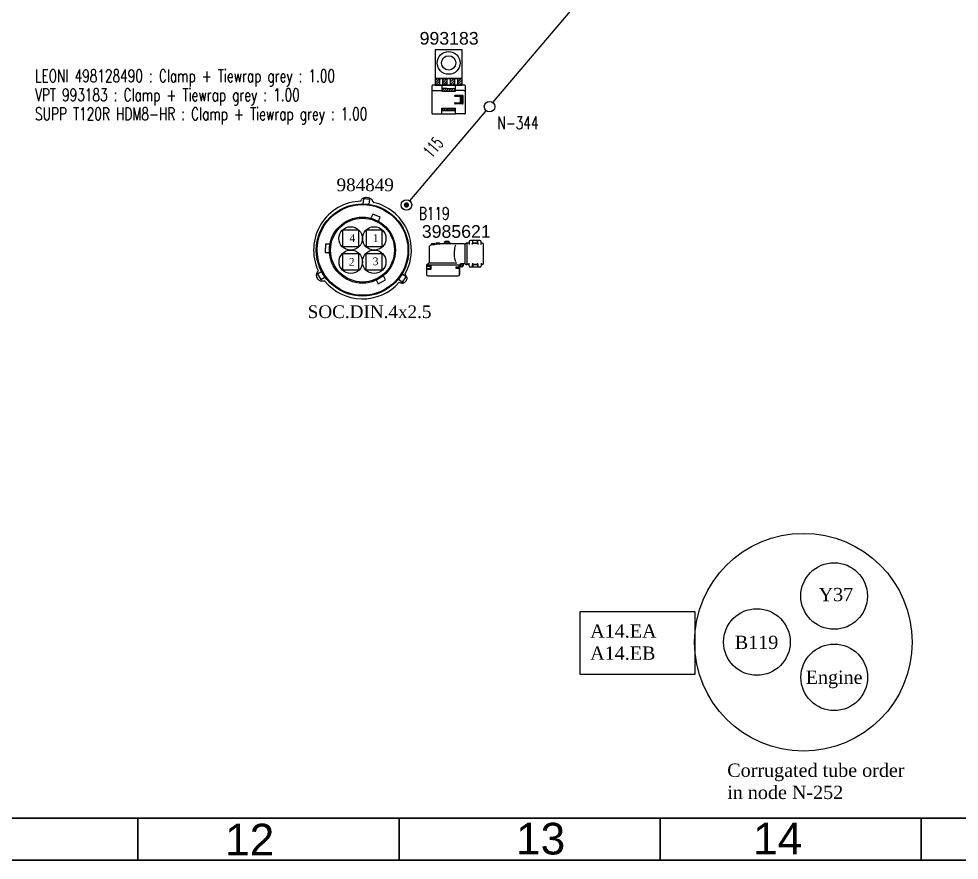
# Model space of a CAD drawing. Header units: millimetres. Extents: x -78 to 6757, y -2226 to 2184.
# Drawn here: x 1304.8 to 1750.5, y 0 to 398.8 of the extents above; entities that cross this region are included whole.
import ezdxf

# ---------------------------------------------------------------- set-up
doc = ezdxf.new("R2010")
doc.units = ezdxf.units.MM
doc.layers.add('LAYER_0', color=7, linetype='Continuous')
doc.layers.add('Leoni-Framelayer', color=7, linetype='Continuous')
doc.styles.add('HS-BUNDLE-DIMENSION', font='ROMANS.SHX', dxfattribs={"width": 0.6, "height": 6})
doc.styles.add('HS-NODE', font='ROMANS.SHX', dxfattribs={"width": 0.7, "height": 6})
doc.styles.add('HS-PART-NO', font='ROMANS.SHX', dxfattribs={"width": 0.7, "height": 6})
doc.styles.get("Standard").update_dxf_attribs({"font": 'TIMES.TTF'})
doc.linetypes.add('20739101', pattern='A,0.0001,-0.2,[132,ltypeshp.shx,S=0.2,R=0,X=-0.2,Y=0],-0.2', length=0.4001)
doc.linetypes.add('ZIPPED_TUBE', pattern='A,0.0001,-0.25,["~",Standard,S=1,R=0,X=-0.3,Y=-0.6],-0.25', length=0.5001)

# ---------------------------------------------------------------- blocks, each defined once
blk = doc.blocks.new('1st page')
at = {"color": 92, "linetype": 'Continuous'}
blk.add_lwpolyline([(0, 0), (0, 2100), (2970.01, 2100), (2970.01, 0), (0, 0), (0, 0)], dxfattribs=at)
at = {"layer": 'Leoni-Framelayer', "linetype": 'Continuous', "lineweight": 35}
for p, q in [((1361.25, 0), (1361.25, 20)), ((1485, 0), (1485, 20)), ((1608.75, 0), (1608.75, 20)), ((1732.5, 0), (1732.5, 20))]:
    blk.add_line(p, q, dxfattribs=at)
for points in [[(0, 0), (2970, 0), (2970, 2100), (0, 2100)], [(20, 20), (2950, 20), (2950, 2080), (20, 2080)]]:
    blk.add_lwpolyline(points, close=True, dxfattribs=at)
at = {"layer": 'Leoni-Framelayer', "linetype": 'Continuous', "lineweight": 35, "char_height": 15, "width": 1.6999}
for s, insert, attachment_point in [('{\\fArial|b0|i0|c0|p34;13}', (1540.48, 17.71), 1), ('{\\fArial|b0|i0|c0|p34;12}', (1425.87, 17.27), 3), ('{\\fArial|b0|i0|c0|p34;14}', (1676.16, 17.74), 3)]:
    blk.add_mtext(s, dxfattribs=dict(at, insert=insert, attachment_point=attachment_point))
blk = doc.blocks.new('A$C07237456')
at = {"layer": 'LAYER_0', "color": 7}
for points in [[(26.68, 58.08), (26.96, 58.36), (27.18, 58.7), (27.43, 59.02), (27.56, 59.17), (27.69, 59.32), (27.84, 59.44), (27.98, 59.56), (28.14, 59.66), (28.33, 59.73), (28.6, 59.81), (28.88, 59.86), (29.17, 59.88), (29.46, 59.9), (29.76, 59.88), (30.05, 59.83), (30.34, 59.78), (30.63, 59.71), (30.91, 59.61), (31.19, 59.5), (31.45, 59.38), (31.7, 59.23), (31.86, 59.13), (31.99, 58.98), (32.1, 58.82), (32.21, 58.65), (32.3, 58.46), (32.39, 58.27), (32.47, 58.08), (32.56, 57.89), (32.67, 57.73), (32.79, 57.57), (32.92, 57.43), (33.09, 57.34)], [(28.08, 59.15), (27.88, 56.86), (30.91, 56.6), (31.11, 58.89), (28.08, 59.15)], [(35.32, 48.55), (36.12, 50.43), (32.5, 51.96), (31.7, 50.08)], [(18.22, 36.64), (25.86, 36.64), (25.86, 44.29), (18.22, 44.29), (18.22, 36.64)], [(29.37, 36.61), (37.02, 36.61), (37.02, 44.25), (29.37, 44.25), (29.37, 36.61)], [(12.18, 37.62), (10.15, 37.72), (9.94, 33.79), (11.98, 33.69)], [(18.23, 25.53), (25.87, 25.53), (25.87, 33.17), (18.23, 33.17), (18.23, 25.53)], [(29.32, 25.51), (36.97, 25.51), (36.97, 33.15), (29.32, 33.15), (29.32, 25.51)], [(6.62, 25.19), (6.48, 24.82), (6.26, 24.47), (6.08, 24.1), (5.99, 23.92), (5.91, 23.74), (5.85, 23.55), (5.8, 23.36), (5.77, 23.17), (5.78, 22.97), (5.82, 22.53), (5.95, 22.06), (6.17, 21.65), (6.28, 21.44), (6.41, 21.24), (6.56, 21.07), (6.71, 20.89), (6.88, 20.74), (7.06, 20.62), (7.25, 20.49), (7.45, 20.42), (7.66, 20.37), (7.87, 20.33), (8.09, 20.31), (8.32, 20.31), (8.77, 20.31), (9.24, 20.36), (9.68, 20.34)], [(8.33, 24.69), (6.34, 23.54), (7.86, 20.91), (9.85, 22.06), (8.33, 24.69)], [(34.17, 20.72), (35.16, 18.94), (38.6, 20.85), (37.61, 22.63)], [(44.7, 21.04), (46.58, 19.72), (48.32, 22.21), (46.44, 23.53), (44.7, 21.04)], [(45.07, 19.63), (45.41, 19.58), (45.75, 19.44), (46.09, 19.34), (46.26, 19.3), (46.43, 19.26), (46.59, 19.25), (46.76, 19.24), (46.93, 19.26), (47.09, 19.31), (47.29, 19.39), (47.49, 19.5), (47.68, 19.64), (47.86, 19.77), (48.04, 19.93), (48.19, 20.11), (48.34, 20.29), (48.47, 20.49), (48.58, 20.69), (48.69, 20.9), (48.76, 21.11), (48.81, 21.33), (48.86, 21.55), (48.8, 21.77), (48.7, 22), (48.59, 22.23), (48.44, 22.46), (48.3, 22.68), (48.17, 22.91), (48.04, 23.12), (47.98, 23.33), (47.92, 23.54), (47.93, 23.74), (48.06, 23.92)]]:
    blk.add_lwpolyline(points, dxfattribs=at)
for centre, radius in [((27.67, 34.91), 21.88), ((27.71, 34.95), 21.49), ((27.62, 34.85), 15.66), ((27.68, 34.86), 15.15), ((22.05, 40.41), 5.57), ((33.24, 40.41), 5.57), ((22.12, 29.35), 5.57), ((33.21, 29.33), 5.57)]:
    blk.add_circle(centre, radius, dxfattribs=at)
for centre, radius, start, end in [((27.65, 34.93), 23.16, 91.571, 204.83), ((27.71, 34.93), 23.14, 331.52, 77.384), ((27.69, 34.86), 23.13, 218.82, 318.78)]:
    blk.add_arc(centre, radius, start, end, dxfattribs=at)
at = {"layer": 'LAYER_0', "color": 7, "linetype": 'Continuous', "width": 590.658, "attachment_point": 1}
for s, insert, char_height in [('{\\fTimes New Roman|b0|i0|c0|p18;984849}', (15.36, 68.82), 6), ('{\\fTimes New Roman|b0|i0|c0|p18;4}', (21.47, 42.38), 3.64), ('{\\fTimes New Roman|b0|i0|c0|p18;1}', (32.49, 42.38), 3.64), ('{\\fTimes New Roman|b0|i0|c0|p18;3}', (32.49, 31.37), 3.64), ('{\\fTimes New Roman|b0|i0|c0|p18;2}', (21.2, 31.1), 3.64), ('{\\fTimes New Roman|b0|i0|c0|p18;SOC.DIN.4x2.5}', (1.7, 8.67), 6)]:
    blk.add_mtext(s, dxfattribs=dict(at, insert=insert, char_height=char_height))
blk = doc.blocks.new('418615200')
at = {"layer": 'LAYER_0', "color": 7, "linetype": 'Continuous'}
blk.add_blockref('A$C07237456', (226.59, 59.81), dxfattribs=at)
blk = doc.blocks.new('498128490')
at = {"layer": 'LAYER_0', "color": 7}
for points in [[(14.28, 16.68), (14.28, 30.28), (1.48, 30.28), (1.48, 16.68)], [(0.68, 13.48), (0.28, 13.48)], [(1.48, 13.48), (0.68, 13.48)], [(14.28, 16.68), (1.48, 16.68)], [(1.48, 16.68), (1.48, 13.48)], [(1.48, 16.68), (3.48, 16.68)], [(1.48, 13.48), (5.08, 13.48)], [(3.48, 13.48), (1.48, 13.48)], [(1.62, 15.77), (2.39, 16.54)], [(3.34, 16.35), (1.62, 14.63)], [(1.74, 13.62), (3.34, 15.22)], [(3.34, 14.09), (2.87, 13.62)], [(3.48, 16.68), (3.48, 13.48)], [(3.48, 16.68), (5.08, 16.68)], [(5.08, 16.68), (3.48, 16.68)], [(8.68, 13.48), (3.48, 13.48)], [(3.48, 13.48), (5.08, 13.48)], [(4.68, 13.48), (4.68, 11.88)], [(5.08, 16.68), (7.08, 16.68)], [(5.08, 13.48), (5.08, 16.68)], [(5.08, 13.48), (7.08, 13.48)], [(6.92, 16.54), (5.22, 14.84)], [(5.22, 15.97), (5.79, 16.54)], [(5.22, 13.71), (6.94, 15.42)], [(6.94, 14.3), (6.27, 13.62)], [(7.08, 16.68), (7.08, 13.48)], [(8.68, 16.68), (7.08, 16.68)], [(7.08, 16.68), (8.68, 16.68)], [(7.08, 13.48), (14.28, 13.48)], [(7.08, 13.48), (8.68, 13.48)], [(8.68, 13.48), (8.68, 16.68)], [(8.68, 16.68), (10.68, 16.68)], [(10.68, 13.48), (8.68, 13.48)], [(9.19, 16.54), (8.82, 16.18)], [(8.82, 15.05), (10.31, 16.54)], [(10.54, 15.63), (8.82, 13.92)], [(9.66, 13.62), (10.54, 14.5)], [(10.68, 16.68), (10.68, 13.48)], [(10.68, 16.68), (12.28, 16.68)], [(12.28, 16.68), (10.68, 16.68)], [(10.68, 13.48), (12.28, 13.48)], [(12.28, 13.48), (10.68, 13.48)], [(11.08, 11.88), (11.08, 13.48)], [(12.28, 13.48), (12.28, 16.68)], [(12.28, 16.68), (14.28, 16.68)], [(14.28, 13.48), (12.28, 13.48)], [(12.58, 16.54), (12.42, 16.38)], [(12.42, 15.26), (13.71, 16.54)], [(14.14, 15.84), (12.42, 14.12)], [(13.05, 13.62), (14.14, 14.71)], [(14.14, 13.58), (14.19, 13.62)], [(14.28, 13.48), (14.28, 16.68)], [(15.08, 13.48), (14.28, 13.48)], [(15.48, 13.48), (15.08, 13.48)], [(-0.12, 13.08), (-0.12, 12.68)], [(-0.12, 12.68), (-0.12, 11.88)], [(-0.12, 11.88), (-0.12, 11.48)], [(-0.12, 11.48), (-0.12, 0.68)], [(0.28, 11.08), (0.68, 11.08)], [(0.68, 11.08), (4.68, 11.08)], [(7.08, 11.88), (4.68, 11.88)], [(4.68, 11.88), (4.68, 10.68)], [(4.68, 10.68), (11.08, 10.68)], [(4.82, 11.05), (5.51, 11.74)], [(6.64, 11.74), (5.73, 10.82)], [(6.86, 10.82), (7.78, 11.74)], [(7.08, 11.88), (11.08, 11.88)], [(8.91, 11.74), (7.99, 10.82)], [(9.12, 10.82), (10.03, 11.74)], [(10.94, 11.51), (10.25, 10.82)], [(11.08, 10.68), (11.08, 11.88)], [(15.08, 11.08), (11.08, 11.08)], [(15.08, 11.08), (15.48, 11.08)], [(15.88, 12.68), (15.88, 13.08)], [(15.88, 11.88), (15.88, 12.68)], [(15.88, 11.48), (15.88, 11.88)], [(15.88, 0.68), (15.88, 11.48)], [(14.44, 8.69), (10.92, 8.69)], [(13.64, 8.21), (10.92, 8.21)], [(10.92, 5.17), (13.96, 5.17)], [(14.44, 4.69), (10.92, 4.69)], [(11.05, 4.84), (11.25, 5.03)], [(11.37, 8.55), (11.18, 8.35)], [(12.38, 5.03), (12.18, 4.83)], [(12.31, 8.35), (12.51, 8.55)], [(13.31, 4.83), (13.51, 5.03)], [(13.96, 8.21), (13.4, 8.21)], [(13.4, 7.97), (13.4, 5.41)], [(13.64, 5.17), (13.4, 5.17)], [(13.63, 8.55), (13.43, 8.35)], [(14.2, 5.41), (14.2, 7.97)], [(14.34, 8.12), (14.54, 8.32)], [(14.54, 7.19), (14.34, 6.99)], [(14.34, 5.86), (14.54, 6.06)], [(14.54, 4.93), (14.44, 4.83)], [(14.68, 4.93), (14.68, 8.45)], [(-0.12, 0.68), (-0.12, 0.28)], [(4.68, 2.68), (11.08, 2.68)], [(4.68, 1.48), (4.68, 2.68)], [(4.68, 1.48), (11.08, 1.48)], [(4.68, -0.12), (4.68, 1.48)], [(4.68, -0.12), (4.68, 1.48)], [(4.82, 2), (5.36, 2.54)], [(6.49, 2.54), (5.58, 1.62)], [(6.71, 1.62), (7.63, 2.54)], [(8.75, 2.54), (7.84, 1.62)], [(8.97, 1.62), (9.89, 2.54)], [(10.94, 2.46), (10.1, 1.62)], [(11.08, 1.48), (11.08, 2.68)], [(11.08, -0.12), (11.08, 1.48)], [(15.88, 0.28), (15.88, 0.68)], [(0.28, -0.12), (0.68, -0.12)], [(0.68, -0.12), (4.68, -0.12)], [(4.68, -0.12), (11.08, -0.12)], [(15.08, -0.12), (11.08, -0.12)], [(15.48, -0.12), (15.08, -0.12)]]:
    blk.add_lwpolyline(points, dxfattribs=at)
for radius in [5.4, 3.4]:
    blk.add_circle((7.88, 24.08), radius, dxfattribs=at)
for centre, radius, start, end in [((0.28, 13.08), 0.4, 90, 180), ((15.48, 13.08), 0.4, 0, 90), ((0.28, 11.48), 0.4, 180, 270), ((15.48, 11.48), 0.4, 270, 0), ((10.92, 8.45), 0.24, 90, 180), ((10.92, 8.45), 0.24, 180, 270), ((10.92, 4.93), 0.24, 90, 180), ((10.92, 4.93), 0.24, 180, 270), ((13.64, 7.97), 0.24, 90, 180), ((13.64, 5.41), 0.24, 180, 270), ((13.96, 7.97), 0.24, 0, 90), ((13.96, 5.41), 0.24, 270, 0), ((14.44, 8.45), 0.24, 0, 90), ((14.44, 4.93), 0.24, 270, 0), ((0.28, 0.28), 0.4, 180, 270), ((15.48, 0.28), 0.4, 270, 0)]:
    blk.add_arc(centre, radius, start, end, dxfattribs=at)
at = {"layer": 'LAYER_0', "color": 7, "linetype": 'Continuous', "insert": (-5.88, 38.74), "char_height": 6, "width": 590.658, "attachment_point": 1}
blk.add_mtext('{\\fArial|b0|i0|c0|p32;993183}', dxfattribs=at)
blk = doc.blocks.new('A$C2AD854F0')
at = {"layer": 'LAYER_0', "color": 7}
for points in [[(2, 21.26), (2, 10)], [(3.8, 23.25), (6.28, 23.54), (6.2, 24.29), (3.71, 23.99), (3.8, 23.25)], [(9.9, 23.98), (3.75, 23.24)], [(6.28, 23.54), (7.28, 23.67)], [(7.28, 23.67), (9.76, 23.96), (9.67, 24.71), (7.19, 24.41), (7.28, 23.67)], [(9.9, 23.98), (10.26, 24.01)], [(13, 24.01), (10.26, 24.01)], [(18, 24.01), (17.67, 25.01), (16.75, 25.74), (15.5, 26), (14.25, 25.74), (13.34, 25.01), (13, 24.01)], [(18, 24.01), (13, 24.01)], [(28.53, 24.01), (18, 24.01)], [(22.13, 10.37), (21.84, 11.1), (21.6, 12.04), (21.4, 13.13), (21.26, 14.35), (21.17, 15.65), (21.15, 16.98), (21.2, 18.31), (21.3, 19.59), (21.46, 20.77), (21.68, 21.81), (21.94, 22.68), (22.23, 23.35)], [(29, 24.01), (29, 9)], [(29.43, 24.22), (29.58, 24.29)], [(30.48, 24.5), (30.48, 8.5)], [(32.24, 24.5), (30.48, 24.5)], [(32.24, 25.5), (32.24, 24.5)], [(32.24, 24.5), (32.24, 23.5)], [(40.24, 26.5), (33.24, 26.5)], [(34.74, 24.5), (38.74, 24.5), (38.74, 26.5), (34.74, 26.5), (34.74, 24.5)], [(34.74, 24.5), (35.19, 26.5)], [(34.74, 24.5), (38.74, 24.5)], [(34.74, 23.5), (34.74, 24.5)], [(38.74, 24.5), (34.74, 24.5)], [(38.74, 24.5), (34.74, 24.5)], [(38.74, 24.5), (38.3, 26.5)], [(38.74, 24.5), (38.74, 23.5)], [(41.24, 24.5), (41.24, 25.5)], [(41.24, 23.5), (41.24, 24.5)], [(42, 24.5), (41.24, 24.5)], [(43, 9.5), (43, 23.5)], [(0, 7.51), (0, 1)], [(0, 7.42), (0, 4.99), (3.61, 4.99), (3.61, 7.42), (0, 7.42)], [(25, 1), (25, 8.01), (0.13, 8.01)], [(25, 8.01), (0.15, 8.01)], [(1.6, 9.21), (0.4, 8.3)], [(23, 9.5), (2, 9.5)], [(25, 8.01), (25, 1)], [(28.53, 9), (26, 9)], [(27.73, 9), (27.73, 7.65)], [(29.43, 8.79), (29.58, 8.72)], [(32.24, 8.5), (30.48, 8.5)], [(32.24, 8.5), (32.24, 9.5)], [(32.24, 7.5), (32.24, 8.5)], [(34.74, 9.5), (34.74, 8.5)], [(34.74, 8.5), (38.74, 8.5), (38.74, 6.5), (34.74, 6.5), (34.74, 8.5)], [(34.74, 8.5), (35.19, 6.5)], [(34.74, 8.5), (38.74, 8.5)], [(38.74, 8.5), (34.74, 8.5)], [(38.74, 8.5), (34.74, 8.5)], [(38.74, 8.5), (38.3, 6.5)], [(38.74, 8.51), (38.74, 9.5)], [(41.24, 9.5), (41.24, 8.5)], [(42, 8.5), (41.24, 8.5)], [(41.24, 8.5), (41.24, 7.5)], [(0, 7.03), (0, 5.42), (3, 5.42), (3, 7.03), (0, 7.03)], [(1, 0), (24, 0)], [(25, 6.65), (25, 5.38), (22.5, 5.38), (22.5, 6.65), (25, 6.65)], [(26.73, 6.65), (25, 6.65)], [(40.24, 6.5), (33.24, 6.5)]]:
    blk.add_lwpolyline(points, dxfattribs=at)
for centre in [(15.5, 25.01), (26.31, 7.83)]:
    blk.add_circle(centre, 0.75, dxfattribs=at)
for centre, radius, start, end in [((4, 21.26), 2, 97.062, 180), ((28.53, 26), 2, 270, 296.46), ((30.48, 22.5), 2, 90, 116.67), ((33.24, 25.5), 1, 90, 180), ((40.24, 25.5), 1, 0, 90), ((42, 23.5), 1, 0, 90), ((1, 7.51), 1, 126.94, 180), ((1, 10), 1, 306.86, 0), ((26, 8.01), 1, 90, 180), ((26.73, 7.65), 1, 270, 0), ((28.53, 7.01), 2, 63.325, 90), ((30.48, 10.5), 2, 243.43, 270), ((33.24, 7.5), 1, 180, 270), ((40.24, 7.5), 1, 270, 0), ((42, 9.5), 1, 270, 0), ((1, 1), 1, 180, 270), ((24, 1), 1, 270, 0)]:
    blk.add_arc(centre, radius, start, end, dxfattribs=at)
blk = doc.blocks.new('418629900')
at = {"layer": 'LAYER_0', "color": 7, "linetype": 'Continuous', "xscale": 0.6300000000000026, "yscale": 0.629999999999999, "zscale": 0.63}
blk.add_blockref('A$C2AD854F0', (150.91, 104.82), dxfattribs=at)
at = {"layer": 'LAYER_0', "color": 7, "linetype": 'Continuous', "insert": (148.74, 128.8), "char_height": 6, "width": 590.658, "attachment_point": 1}
blk.add_mtext('{\\fArial|b0|i0|c1|p0;\\C256;3985621}', dxfattribs=at)

msp = doc.modelspace()

# ---------------------------------------------------------------- linework, layer by layer
at = {"color": 7, "linetype": '20739101', "ltscale": 8}
for points in [[(1529.54, 359.09), (1619.21, 464.82)], [(1490.14, 312.49), (1526.31, 355.27)]]:
    msp.add_lwpolyline(points, dxfattribs=at)
at = {"color": 7, "linetype": 'Continuous'}
msp.add_lwpolyline([(1487.9, 310.58, 1.25, 1.25, 1), (1489.15, 310.58, 1.25, 1.25, 1)], format="xyseb", close=True, dxfattribs=at)
at = {"color": 0}
msp.add_lwpolyline([(1570.92, 117.91), (1625.19, 117.91), (1625.19, 88.01), (1570.92, 88.01)], close=True, dxfattribs=at)
at = {"color": 7, "linetype": 'Continuous'}
for centre in [(1527.92, 357.18), (1488.53, 310.58)]:
    msp.add_circle(centre, 2.5, dxfattribs=at)
at = {"color": 0}
for centre, radius in [((1676.68, 103.34), 51.58), ((1691.23, 125.23), 15.79), ((1654.63, 103.42), 15.79), ((1691.31, 86.67), 15.79)]:
    msp.add_circle(centre, radius, dxfattribs=at)

# ---------------------------------------------------------------- block references
at = {"linetype": 'ZIPPED_TUBE'}
for name, p in [('1st page', (0, 0)), ('498128490', (1500.66, 353.85)), ('418615200', (1213.43, 194.51)), ('418629900', (1347.08, 172.22))]:
    msp.add_blockref(name, p, dxfattribs=at)

# ---------------------------------------------------------------- texts
at = {"color": 200, "linetype": 'Continuous', "style": 'HS-PART-NO', "width": 0.7}
for s, p in [('LEONI 498128490 : Clamp + Tiewrap grey : 1.00', (1312.49, 368.78)), ('VPT 993183 : Clamp + Tiewrap grey : 1.00', (1312.49, 359.78)), ('SUPP T120R HDM8-HR : Clamp + Tiewrap grey : 1.00', (1312.49, 350.78))]:
    msp.add_text(s, height=6, dxfattribs=at).set_placement(p)
at = {"color": 5, "linetype": 'Continuous', "style": 'HS-NODE', "width": 0.7}
for s, p in [('N-344', (1531.67, 346.51)), ('B119', (1494.4, 303.59))]:
    msp.add_text(s, height=6, dxfattribs=at).set_placement(p)
at = {"color": 1, "linetype": 'Continuous', "ltscale": 8, "style": 'HS-BUNDLE-DIMENSION', "width": 0.6}
msp.add_text('115', height=6, rotation=49.7934, dxfattribs=at).set_placement((1500.47, 332.45))
at = {"color": 0, "char_height": 6.3, "attachment_point": 1}
for s, insert, width in [('{\\fTimes New Roman|b0|i0|c0|p18;Y37}', (1683.91, 129.08), 126.201), ('{\\fTimes New Roman|b0|i0|c0|p18;A14.EA\\PA14.EB}', (1575.63, 111.8), 126.201), ('{\\fTimes New Roman|b0|i0|c0|p18;B119}', (1644.17, 106.4), 126.201), ('Engine', (1677.77, 89.88), 126.201), ('Corrugated tube order in node N-252', (1640.59, 45.8), 86.113)]:
    msp.add_mtext(s, dxfattribs=dict(at, insert=insert, width=width))

doc.saveas('drawing.dxf')
